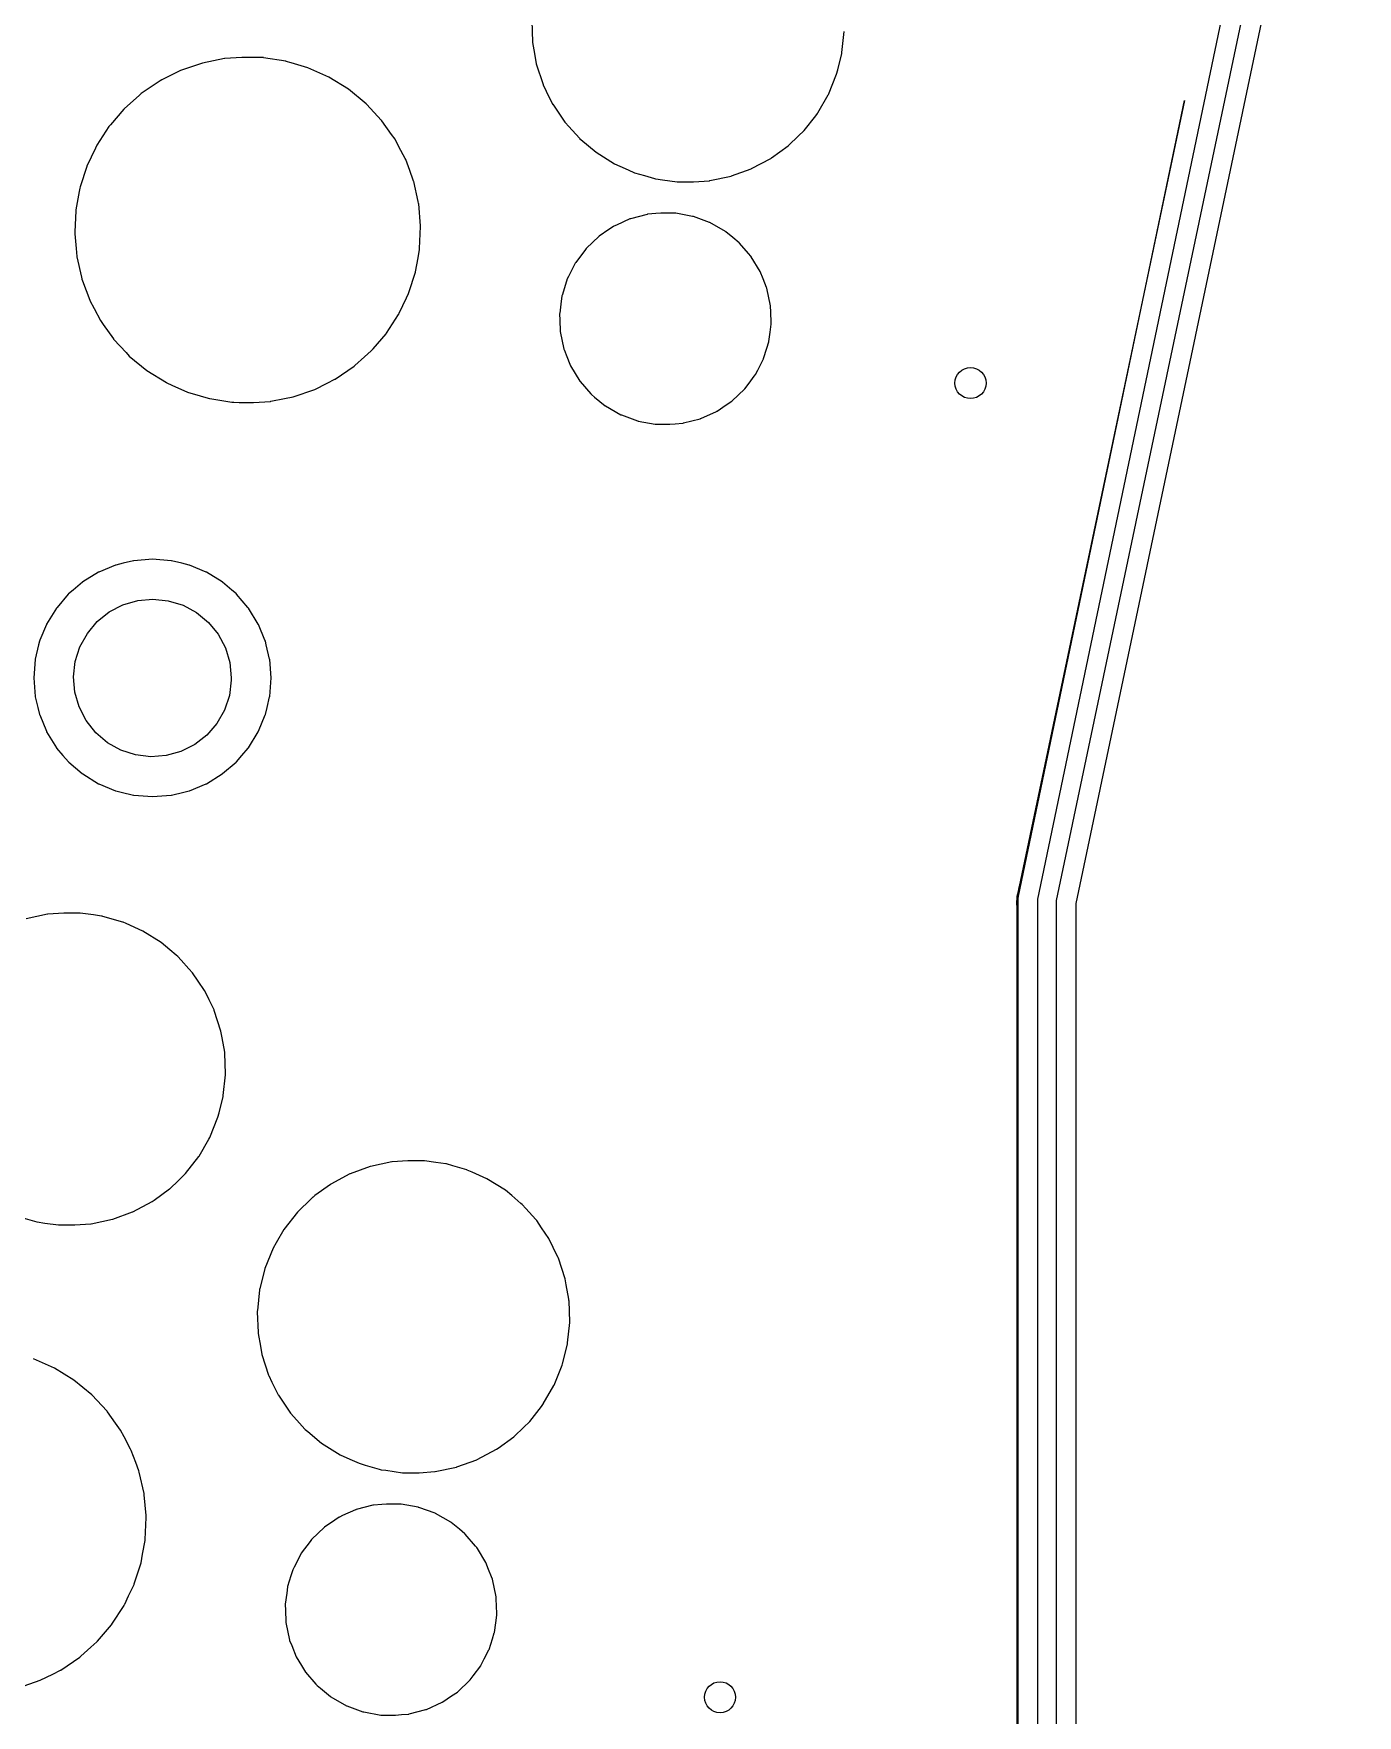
# Model space of a CAD drawing. Extents: x 1.4 to 9.87, y -6.25 to -1.8.
# Drawn here: x 4.84 to 5.511, y -3.944 to -3.091 of the extents above; entities that cross this region are included whole.
import ezdxf

# ---------------------------------------------------------------- set-up
doc = ezdxf.new("R2010")
doc.units = 0
doc.header["$MEASUREMENT"] = 0
doc.layers.add('BLACK', color=7, linetype='CONTINUOUS')

msp = doc.modelspace()

# ---------------------------------------------------------------- linework, layer by layer
at = {"layer": 'BLACK', "linetype": 'CONTINUOUS'}
for p, q in [((5.48917, -2.85689), (5.34868, -3.52974)), ((5.35832, -3.53039), (5.50064, -2.85378)), ((5.51082, -2.8532), (5.36805, -3.53196)), ((5.09218, -3.08425), (5.09255, -3.09495)), ((5.09255, -3.09495), (5.09256, -3.09513)), ((5.09256, -3.09513), (5.09259, -3.0953)), ((5.09259, -3.0953), (5.09259, -3.0953)), ((5.09259, -3.0953), (5.09358, -3.10094)), ((5.24949, -3.10027), (5.2506, -3.08978)), ((4.93639, -3.10342), (4.93077, -3.10455)), ((4.93655, -3.10338), (4.93639, -3.10342)), ((4.93639, -3.10342), (4.93639, -3.10342)), ((4.9452, -3.10281), (4.93655, -3.10338)), ((4.95246, -3.10281), (4.9452, -3.10281)), ((4.95252, -3.10281), (4.95246, -3.10281)), ((4.95513, -3.10293), (4.95252, -3.10281)), ((4.95252, -3.10281), (4.95252, -3.10281)), ((4.9561, -3.10297), (4.95513, -3.10293)), ((4.95624, -3.103), (4.9561, -3.10297)), ((4.96742, -3.10477), (4.95624, -3.103)), ((4.95624, -3.103), (4.95624, -3.103)), ((5.09358, -3.10094), (5.09448, -3.10602)), ((5.24734, -3.10909), (5.24942, -3.10078)), ((5.24942, -3.10078), (5.24946, -3.10061)), ((5.24942, -3.10078), (5.24942, -3.10078)), ((5.24946, -3.10061), (5.24949, -3.10027)), ((4.91042, -3.11134), (4.90455, -3.11428)), ((4.91416, -3.10947), (4.91042, -3.11134)), ((4.92515, -3.10568), (4.91416, -3.10947)), ((4.93077, -3.10455), (4.92515, -3.10568)), ((4.96758, -3.10479), (4.96742, -3.10477)), ((4.96742, -3.10477), (4.96742, -3.10477)), ((4.96774, -3.10484), (4.96758, -3.10479)), ((4.97021, -3.10558), (4.96774, -3.10484)), ((4.96774, -3.10484), (4.96774, -3.10484)), ((4.97872, -3.10811), (4.97021, -3.10558)), ((4.98933, -3.11288), (4.97872, -3.10811)), ((4.99921, -3.11901), (4.98933, -3.11288)), ((5.09448, -3.10602), (5.0979, -3.11654)), ((5.24264, -3.12159), (5.24678, -3.11134)), ((5.24678, -3.11134), (5.24734, -3.10909)), ((4.89402, -3.12132), (4.89326, -3.122)), ((4.89415, -3.12121), (4.89402, -3.12132)), ((4.89402, -3.12132), (4.89402, -3.12132)), ((4.90376, -3.11467), (4.89415, -3.12121)), ((4.90455, -3.11428), (4.90376, -3.11467)), ((5.00819, -3.12639), (4.99921, -3.11901)), ((5.0979, -3.11654), (5.09797, -3.11669)), ((5.09797, -3.11669), (5.09797, -3.11669)), ((5.09797, -3.11669), (5.09956, -3.11996)), ((5.09956, -3.11996), (5.10275, -3.12648)), ((4.88537, -3.12908), (4.8786, -3.13698)), ((4.88548, -3.12896), (4.88537, -3.12908)), ((4.88537, -3.12908), (4.88537, -3.12908)), ((4.89326, -3.122), (4.88548, -3.12896)), ((5.00831, -3.12651), (5.00819, -3.12639)), ((5.01601, -3.13477), (5.00831, -3.12651)), ((5.10275, -3.12648), (5.10284, -3.12662)), ((5.10284, -3.12662), (5.10284, -3.12662)), ((5.10284, -3.12662), (5.10559, -3.13069)), ((5.2372, -3.13102), (5.2425, -3.12183)), ((5.2425, -3.12183), (5.24264, -3.12159)), ((5.33894, -3.52823), (5.42319, -3.12476)), ((5.42319, -3.12476), (5.33935, -3.52335)), ((4.87782, -3.13792), (4.87167, -3.1474)), ((4.87791, -3.13778), (4.87782, -3.13792)), ((4.87782, -3.13792), (4.87782, -3.13792)), ((4.8786, -3.13698), (4.87791, -3.13778)), ((5.01612, -3.13489), (5.01601, -3.13477)), ((5.01601, -3.13477), (5.01601, -3.13477)), ((5.01622, -3.13502), (5.01612, -3.13489)), ((5.02112, -3.14191), (5.01622, -3.13502)), ((5.01622, -3.13502), (5.01622, -3.13502)), ((5.10559, -3.13069), (5.10893, -3.13565)), ((5.10893, -3.13565), (5.10905, -3.13578)), ((5.10905, -3.13578), (5.10905, -3.13578)), ((5.10905, -3.13578), (5.11098, -3.13792)), ((5.11098, -3.13792), (5.11633, -3.14386)), ((5.2303, -3.13988), (5.23616, -3.13239)), ((5.23616, -3.13239), (5.237, -3.13131)), ((5.237, -3.13131), (5.23711, -3.13117)), ((5.237, -3.13131), (5.237, -3.13131)), ((5.23711, -3.13117), (5.2372, -3.13102)), ((5.2372, -3.13102), (5.2372, -3.13102)), ((5.02286, -3.14437), (5.02112, -3.14191)), ((5.02486, -3.14815), (5.02286, -3.14437)), ((5.11633, -3.14386), (5.11646, -3.14398)), ((5.11646, -3.14398), (5.11646, -3.14398)), ((5.11646, -3.14398), (5.1171, -3.14451)), ((5.1171, -3.14451), (5.1248, -3.15097)), ((5.22252, -3.1474), (5.22731, -3.14278)), ((5.22731, -3.14278), (5.2303, -3.13988)), ((4.87095, -3.14887), (4.86659, -3.15804)), ((4.87151, -3.14768), (4.87095, -3.14887)), ((4.87158, -3.14754), (4.87151, -3.14768)), ((4.87151, -3.14768), (4.87151, -3.14768)), ((4.87167, -3.1474), (4.87158, -3.14754)), ((5.02796, -3.15403), (5.02486, -3.14815)), ((5.02828, -3.15465), (5.02796, -3.15403)), ((5.03035, -3.16027), (5.02828, -3.15465)), ((5.1248, -3.15097), (5.13418, -3.15683)), ((5.20363, -3.15926), (5.2134, -3.15407)), ((5.2134, -3.15407), (5.21372, -3.15383)), ((5.21372, -3.15383), (5.22221, -3.14767)), ((5.22221, -3.14767), (5.22235, -3.14757)), ((5.22221, -3.14767), (5.22221, -3.14767)), ((5.22235, -3.14757), (5.22252, -3.1474)), ((4.86654, -3.15819), (4.86324, -3.1685)), ((4.86659, -3.15804), (4.86654, -3.15819)), ((4.86654, -3.15819), (4.86654, -3.15819)), ((5.0321, -3.16503), (5.03035, -3.16027)), ((5.13418, -3.15683), (5.13963, -3.15926)), ((5.13963, -3.15926), (5.14361, -3.16103)), ((5.14361, -3.16103), (5.14428, -3.16133)), ((5.14428, -3.16133), (5.14942, -3.16281)), ((5.14942, -3.16281), (5.15443, -3.16424)), ((5.18243, -3.16534), (5.19324, -3.16304)), ((5.19324, -3.16304), (5.19341, -3.16298)), ((5.19341, -3.16298), (5.20347, -3.15932)), ((5.19341, -3.16298), (5.19341, -3.16298)), ((5.20347, -3.15932), (5.20363, -3.15926)), ((5.20347, -3.15932), (5.20347, -3.15932)), ((4.86272, -3.17087), (4.86104, -3.18021)), ((4.86304, -3.16911), (4.86272, -3.17087)), ((4.86324, -3.1685), (4.86304, -3.16911)), ((5.0323, -3.16556), (5.0321, -3.16503)), ((5.03233, -3.16572), (5.0323, -3.16556)), ((5.03461, -3.17591), (5.03233, -3.16572)), ((5.03233, -3.16572), (5.03233, -3.16572)), ((5.15443, -3.16424), (5.15491, -3.16438)), ((5.15491, -3.16438), (5.15508, -3.1644)), ((5.15508, -3.1644), (5.15508, -3.1644)), ((5.15508, -3.1644), (5.15855, -3.16489)), ((5.15855, -3.16489), (5.16586, -3.16592)), ((5.16586, -3.16592), (5.17416, -3.16592)), ((5.17416, -3.16592), (5.17424, -3.16591)), ((5.17424, -3.16591), (5.18225, -3.16535)), ((5.17424, -3.16591), (5.17424, -3.16591)), ((5.18225, -3.16535), (5.18243, -3.16534)), ((5.18225, -3.16535), (5.18225, -3.16535)), ((4.86097, -3.18072), (4.86049, -3.19127)), ((4.86098, -3.18055), (4.86097, -3.18071)), ((4.86097, -3.18071), (4.86097, -3.18072)), ((4.86104, -3.18021), (4.86098, -3.18055)), ((5.03483, -3.17691), (5.03461, -3.17591)), ((5.03485, -3.17707), (5.03483, -3.17691)), ((5.03582, -3.1882), (5.03485, -3.17707)), ((5.03533, -3.19976), (5.03584, -3.18866)), ((5.03585, -3.18849), (5.03582, -3.1882)), ((5.03584, -3.18866), (5.03585, -3.18849)), ((5.03584, -3.18866), (5.03584, -3.18866)), ((5.13366, -3.18853), (5.13126, -3.19015)), ((5.13383, -3.18842), (5.13366, -3.18853)), ((5.13366, -3.18853), (5.13366, -3.18853)), ((5.13508, -3.18785), (5.13383, -3.18842)), ((5.14192, -3.18477), (5.13508, -3.18785)), ((5.14211, -3.18468), (5.14192, -3.18477)), ((5.14192, -3.18477), (5.14192, -3.18477)), ((5.14231, -3.18463), (5.14211, -3.18468)), ((5.1507, -3.18246), (5.14231, -3.18463)), ((5.14231, -3.18463), (5.14231, -3.18463)), ((5.1509, -3.1824), (5.1507, -3.18246)), ((5.1507, -3.18246), (5.1507, -3.18246)), ((5.15111, -3.18239), (5.1509, -3.1824)), ((5.15504, -3.18205), (5.15111, -3.18239)), ((5.15111, -3.18239), (5.15111, -3.18239)), ((5.15767, -3.18183), (5.15504, -3.18205)), ((5.16406, -3.18183), (5.15767, -3.18183)), ((5.16411, -3.18183), (5.16406, -3.18183)), ((5.16431, -3.18184), (5.16411, -3.18183)), ((5.16411, -3.18183), (5.16411, -3.18183)), ((5.16501, -3.18187), (5.16431, -3.18184)), ((5.16517, -3.1819), (5.16501, -3.18187)), ((5.17374, -3.18345), (5.16517, -3.1819)), ((5.16517, -3.1819), (5.16517, -3.1819)), ((5.17395, -3.18349), (5.17374, -3.18345)), ((5.17374, -3.18345), (5.17374, -3.18345)), ((5.17414, -3.18356), (5.17395, -3.18349)), ((5.18229, -3.18652), (5.17414, -3.18356)), ((5.17414, -3.18356), (5.17414, -3.18356)), ((5.18248, -3.18659), (5.18229, -3.18652)), ((5.18229, -3.18652), (5.18229, -3.18652)), ((5.19038, -3.19108), (5.18248, -3.18659)), ((4.86049, -3.19127), (4.86045, -3.19217)), ((4.86045, -3.19217), (4.86047, -3.19233)), ((4.86047, -3.19233), (4.86047, -3.19233)), ((4.86047, -3.19233), (4.86112, -3.1998)), ((5.1263, -3.19349), (5.11972, -3.19976)), ((5.13126, -3.19015), (5.1263, -3.19349)), ((5.19054, -3.19122), (5.19038, -3.19108)), ((5.19412, -3.19416), (5.19054, -3.19122)), ((5.19054, -3.19122), (5.19054, -3.19122)), ((5.1974, -3.19684), (5.19412, -3.19416)), ((5.19754, -3.197), (5.1974, -3.19684)), ((5.20211, -3.20227), (5.19754, -3.197)), ((5.19754, -3.197), (5.19754, -3.197)), ((4.86112, -3.1998), (4.86147, -3.20375)), ((4.86147, -3.20375), (4.8615, -3.20391)), ((4.8615, -3.20391), (4.8615, -3.20391)), ((4.8615, -3.20391), (4.86384, -3.21435)), ((5.03326, -3.21155), (5.03454, -3.20444)), ((5.03454, -3.20444), (5.03529, -3.20027)), ((5.03529, -3.20027), (5.03532, -3.20011)), ((5.03529, -3.20027), (5.03529, -3.20027)), ((5.03532, -3.20011), (5.03533, -3.19976)), ((5.11938, -3.20022), (5.1145, -3.20678)), ((5.11972, -3.19976), (5.11938, -3.20022)), ((5.20335, -3.2037), (5.20211, -3.20227)), ((5.20346, -3.20388), (5.20335, -3.2037)), ((5.2035, -3.20394), (5.20346, -3.20388)), ((5.20346, -3.20388), (5.20346, -3.20388)), ((5.20806, -3.21147), (5.2035, -3.20394)), ((4.86384, -3.21435), (4.864, -3.21509)), ((4.864, -3.21509), (4.86406, -3.21525)), ((4.86406, -3.21525), (4.86406, -3.21525)), ((4.86406, -3.21525), (4.86438, -3.21613)), ((5.02991, -3.22198), (5.03321, -3.21171)), ((5.03321, -3.21171), (5.03326, -3.21155)), ((5.03321, -3.21171), (5.03321, -3.21171)), ((5.11019, -3.21514), (5.10984, -3.21625)), ((5.11083, -3.21387), (5.11019, -3.21514)), ((5.11421, -3.20723), (5.11083, -3.21387)), ((5.1143, -3.20704), (5.11421, -3.20723)), ((5.1145, -3.20678), (5.1143, -3.20704)), ((5.2095, -3.21509), (5.20806, -3.21147)), ((5.21125, -3.21954), (5.2095, -3.21509)), ((4.86438, -3.21613), (4.86802, -3.22601)), ((5.02872, -3.22469), (5.02971, -3.22262)), ((5.02971, -3.22262), (5.02991, -3.22198)), ((5.10749, -3.22381), (5.10694, -3.22795)), ((5.10755, -3.22361), (5.10749, -3.22381)), ((5.10984, -3.21625), (5.10755, -3.22361)), ((5.10755, -3.22361), (5.10755, -3.22361)), ((5.2114, -3.21991), (5.21125, -3.21954)), ((5.21327, -3.2288), (5.2114, -3.21991)), ((4.86802, -3.22601), (4.86809, -3.22615)), ((4.86809, -3.22615), (4.86809, -3.22615)), ((4.86809, -3.22615), (4.87024, -3.23022)), ((4.87024, -3.23022), (4.87344, -3.23629)), ((5.02496, -3.23261), (5.02872, -3.22469)), ((5.10694, -3.22795), (5.10634, -3.23251)), ((5.21339, -3.232), (5.21327, -3.2288)), ((5.21358, -3.23723), (5.21339, -3.232)), ((4.87344, -3.23629), (4.87489, -3.23832)), ((4.87489, -3.23832), (4.88008, -3.24563)), ((5.01848, -3.24273), (5.02463, -3.23326)), ((5.02463, -3.23326), (5.02472, -3.23312)), ((5.02463, -3.23326), (5.02463, -3.23326)), ((5.02472, -3.23312), (5.02486, -3.23282)), ((5.02486, -3.23282), (5.02496, -3.23261)), ((5.10634, -3.23251), (5.1063, -3.23282)), ((5.1063, -3.23282), (5.10631, -3.23303)), ((5.10631, -3.23303), (5.10642, -3.23596)), ((5.10631, -3.23303), (5.10631, -3.23303)), ((5.10642, -3.23596), (5.10664, -3.24189)), ((5.21303, -3.24226), (5.21358, -3.23809)), ((5.21361, -3.23788), (5.21358, -3.23723)), ((5.21358, -3.23809), (5.21361, -3.23788)), ((5.21358, -3.23809), (5.21358, -3.23809)), ((4.88008, -3.24563), (4.88008, -3.24563)), ((4.88008, -3.24563), (4.88017, -3.24577)), ((4.88017, -3.24577), (4.88029, -3.24589)), ((4.88029, -3.24589), (4.88029, -3.24589)), ((4.88029, -3.24589), (4.88648, -3.25253)), ((5.01171, -3.25066), (5.01828, -3.243)), ((5.01828, -3.243), (5.01839, -3.24287)), ((5.01828, -3.243), (5.01828, -3.243)), ((5.01839, -3.24287), (5.01848, -3.24273)), ((5.01848, -3.24273), (5.01848, -3.24273)), ((5.10664, -3.24189), (5.10851, -3.25078)), ((5.21138, -3.25022), (5.21235, -3.24708)), ((5.21235, -3.24708), (5.21241, -3.24688)), ((5.21235, -3.24708), (5.21235, -3.24708)), ((5.21241, -3.24688), (5.21303, -3.24226)), ((4.88648, -3.25253), (4.8881, -3.25427)), ((4.8881, -3.25427), (4.89709, -3.26165)), ((5.00252, -3.25912), (5.00742, -3.25474)), ((5.00742, -3.25474), (5.01082, -3.2517)), ((5.01082, -3.2517), (5.01171, -3.25066)), ((5.10851, -3.25078), (5.10858, -3.25098)), ((5.10858, -3.25098), (5.10858, -3.25098)), ((5.10858, -3.25098), (5.10963, -3.25364)), ((5.10963, -3.25364), (5.11184, -3.25923)), ((5.20675, -3.26139), (5.20962, -3.25574)), ((5.20962, -3.25574), (5.20972, -3.25556)), ((5.20962, -3.25574), (5.20962, -3.25574)), ((5.20972, -3.25556), (5.21138, -3.25022)), ((4.89709, -3.26165), (4.90697, -3.26778)), ((4.98843, -3.26804), (4.99239, -3.26606)), ((4.99239, -3.26606), (4.99254, -3.26598)), ((4.99239, -3.26606), (4.99239, -3.26606)), ((4.99254, -3.26598), (5.00215, -3.25945)), ((5.00215, -3.25945), (5.00252, -3.25912)), ((5.11184, -3.25923), (5.11655, -3.267)), ((5.20184, -3.26871), (5.20548, -3.26382)), ((5.20548, -3.26382), (5.2056, -3.26365)), ((5.20548, -3.26382), (5.20548, -3.26382)), ((5.2056, -3.26365), (5.20675, -3.26139)), ((4.90697, -3.26778), (4.90712, -3.26784)), ((4.90712, -3.26784), (4.90712, -3.26784)), ((4.90712, -3.26784), (4.90969, -3.269)), ((4.90969, -3.269), (4.91757, -3.27254)), ((4.91757, -3.27254), (4.92402, -3.27446)), ((4.92402, -3.27446), (4.92812, -3.27569)), ((4.96674, -3.27586), (4.97115, -3.27498)), ((4.97115, -3.27498), (4.98214, -3.27119)), ((4.98214, -3.27119), (4.98843, -3.26804)), ((5.11655, -3.267), (5.11669, -3.26715)), ((5.11669, -3.26715), (5.12214, -3.27344)), ((5.12214, -3.27344), (5.12251, -3.27386)), ((5.12251, -3.27386), (5.124, -3.27508)), ((5.19361, -3.27721), (5.20018, -3.27094)), ((5.20018, -3.27094), (5.20184, -3.26871)), ((4.92812, -3.27569), (4.92872, -3.27586)), ((4.92872, -3.27586), (4.92888, -3.27589)), ((4.92888, -3.27589), (4.92888, -3.27589)), ((4.92888, -3.27589), (4.94006, -3.27766)), ((4.94006, -3.27766), (4.94006, -3.27766)), ((4.94006, -3.27766), (4.9402, -3.27768)), ((4.9402, -3.27768), (4.94117, -3.27773)), ((4.94117, -3.27773), (4.94378, -3.27785)), ((4.94378, -3.27785), (4.94378, -3.27785)), ((4.94378, -3.27785), (4.94384, -3.27785)), ((4.94384, -3.27785), (4.9511, -3.27785)), ((4.9511, -3.27785), (4.95975, -3.27727)), ((4.95975, -3.27727), (4.95991, -3.27724)), ((4.95991, -3.27724), (4.96674, -3.27586)), ((4.95991, -3.27724), (4.95991, -3.27724)), ((5.124, -3.27508), (5.12937, -3.27948)), ((5.12937, -3.27948), (5.12937, -3.27948)), ((5.12937, -3.27948), (5.12953, -3.27961)), ((5.12953, -3.27961), (5.13742, -3.28411)), ((5.17799, -3.28593), (5.18588, -3.28237)), ((5.18588, -3.28237), (5.18608, -3.28228)), ((5.18608, -3.28228), (5.18625, -3.28216)), ((5.18625, -3.28216), (5.19078, -3.27911)), ((5.18625, -3.28216), (5.18625, -3.28216)), ((5.19078, -3.27911), (5.19361, -3.27721)), ((5.13742, -3.28411), (5.13762, -3.28418)), ((5.13762, -3.28418), (5.13762, -3.28418)), ((5.13762, -3.28418), (5.14576, -3.28714)), ((5.14576, -3.28714), (5.14576, -3.28714)), ((5.14576, -3.28714), (5.14596, -3.28721)), ((5.14596, -3.28721), (5.14617, -3.28724)), ((5.14617, -3.28724), (5.14617, -3.28724)), ((5.14617, -3.28724), (5.15474, -3.28879)), ((5.15474, -3.28879), (5.15474, -3.28879)), ((5.15474, -3.28879), (5.1549, -3.28882)), ((5.1549, -3.28882), (5.1556, -3.28886)), ((5.1556, -3.28886), (5.15579, -3.28887)), ((5.15579, -3.28887), (5.15579, -3.28887)), ((5.15579, -3.28887), (5.15585, -3.28887)), ((5.15585, -3.28887), (5.16223, -3.28887)), ((5.16223, -3.28887), (5.16487, -3.28864)), ((5.16487, -3.28864), (5.16879, -3.28831)), ((5.16879, -3.28831), (5.169, -3.28829)), ((5.16879, -3.28831), (5.16879, -3.28831)), ((5.169, -3.28829), (5.16921, -3.28824)), ((5.16921, -3.28824), (5.17759, -3.28606)), ((5.16921, -3.28824), (5.16921, -3.28824)), ((5.17759, -3.28606), (5.17779, -3.28601)), ((5.17759, -3.28606), (5.17759, -3.28606)), ((5.17779, -3.28601), (5.17799, -3.28593)), ((5.17799, -3.28593), (5.17799, -3.28593)), ((4.88503, -3.35937), (4.88125, -3.36028)), ((4.89025, -3.35812), (4.88503, -3.35937)), ((4.89044, -3.35807), (4.89025, -3.35812)), ((4.89025, -3.35812), (4.89025, -3.35812)), ((4.89985, -3.35733), (4.89044, -3.35807)), ((4.90927, -3.35807), (4.89985, -3.35733)), ((4.90946, -3.35812), (4.90927, -3.35807)), ((4.91468, -3.35937), (4.90946, -3.35812)), ((4.90946, -3.35812), (4.90946, -3.35812)), ((4.91846, -3.36028), (4.91468, -3.35937)), ((4.87252, -3.36389), (4.86447, -3.36883)), ((4.8727, -3.36382), (4.87252, -3.36389)), ((4.88107, -3.36035), (4.8727, -3.36382)), ((4.8727, -3.36382), (4.8727, -3.36382)), ((4.88125, -3.36028), (4.88107, -3.36035)), ((4.88107, -3.36035), (4.88107, -3.36035)), ((4.91864, -3.36035), (4.91846, -3.36028)), ((4.92701, -3.36382), (4.91864, -3.36035)), ((4.91864, -3.36035), (4.91864, -3.36035)), ((4.92719, -3.36389), (4.92701, -3.36382)), ((4.92701, -3.36382), (4.92701, -3.36382)), ((4.93524, -3.36883), (4.92719, -3.36389)), ((4.85716, -3.37511), (4.85146, -3.38178)), ((4.85728, -3.37496), (4.85716, -3.37511)), ((4.8596, -3.37299), (4.85728, -3.37496)), ((4.86432, -3.36896), (4.8596, -3.37299)), ((4.86447, -3.36883), (4.86432, -3.36896)), ((4.86432, -3.36896), (4.86432, -3.36896)), ((4.93539, -3.36896), (4.93524, -3.36883)), ((4.94011, -3.37299), (4.93539, -3.36896)), ((4.93539, -3.36896), (4.93539, -3.36896)), ((4.94243, -3.37496), (4.94011, -3.37299)), ((4.94255, -3.37511), (4.94243, -3.37496)), ((4.94825, -3.38178), (4.94255, -3.37511)), ((4.85115, -3.38215), (4.84621, -3.3902)), ((4.85146, -3.38178), (4.85115, -3.38215)), ((4.87187, -3.38896), (4.87795, -3.38407)), ((4.87795, -3.38407), (4.88487, -3.38045)), ((4.88487, -3.38045), (4.89236, -3.37824)), ((4.89236, -3.37824), (4.90013, -3.37754)), ((4.90013, -3.37754), (4.9079, -3.37835)), ((4.9079, -3.37835), (4.91536, -3.38066)), ((4.91536, -3.38066), (4.92222, -3.38437)), ((4.92222, -3.38437), (4.92824, -3.38935)), ((4.94856, -3.38215), (4.94825, -3.38178)), ((4.9535, -3.3902), (4.94856, -3.38215)), ((4.84614, -3.39038), (4.8428, -3.39843)), ((4.84621, -3.3902), (4.84614, -3.39038)), ((4.84614, -3.39038), (4.84614, -3.39038)), ((4.86685, -3.39494), (4.87187, -3.38896)), ((4.92824, -3.38935), (4.93317, -3.3954)), ((4.95357, -3.39038), (4.9535, -3.3902)), ((4.95691, -3.39843), (4.95357, -3.39038)), ((4.95357, -3.39038), (4.95357, -3.39038)), ((4.84214, -3.40082), (4.84044, -3.40793)), ((4.8426, -3.39893), (4.84214, -3.40082)), ((4.8428, -3.39843), (4.8426, -3.39893)), ((4.86073, -3.40922), (4.86309, -3.40178)), ((4.86309, -3.40178), (4.86685, -3.39494)), ((4.93317, -3.3954), (4.93684, -3.40229)), ((4.93684, -3.40229), (4.93909, -3.40977)), ((4.95711, -3.39893), (4.95691, -3.39843)), ((4.95757, -3.40082), (4.95711, -3.39893)), ((4.95927, -3.40793), (4.95757, -3.40082)), ((4.84039, -3.40812), (4.83965, -3.41754)), ((4.84044, -3.40793), (4.84039, -3.40812)), ((4.84044, -3.40793), (4.84044, -3.40793)), ((4.85986, -3.41698), (4.86073, -3.40922)), ((4.93909, -3.40977), (4.93985, -3.41754)), ((4.95932, -3.40812), (4.95927, -3.40793)), ((4.95927, -3.40793), (4.95927, -3.40793)), ((4.96006, -3.41754), (4.95932, -3.40812)), ((4.83965, -3.41754), (4.84039, -3.42695)), ((4.86051, -3.42476), (4.85986, -3.41698)), ((4.93984, -3.41865), (4.93886, -3.4264)), ((4.93985, -3.41754), (4.93984, -3.41865)), ((4.95932, -3.42695), (4.96006, -3.41754)), ((4.84039, -3.42695), (4.84044, -3.42714)), ((4.84044, -3.42714), (4.84044, -3.42714)), ((4.84044, -3.42714), (4.84174, -3.43258)), ((4.86266, -3.43226), (4.86051, -3.42476)), ((4.93886, -3.4264), (4.9364, -3.43381)), ((4.95797, -3.43258), (4.95927, -3.42714)), ((4.95927, -3.42714), (4.95932, -3.42695)), ((4.95927, -3.42714), (4.95927, -3.42714)), ((4.84174, -3.43258), (4.8426, -3.43614)), ((4.8426, -3.43614), (4.84267, -3.43632)), ((4.84267, -3.43632), (4.84267, -3.43632)), ((4.84267, -3.43632), (4.8461, -3.44461)), ((4.86623, -3.4392), (4.86266, -3.43226)), ((4.9364, -3.43381), (4.93254, -3.44059)), ((4.95361, -3.44461), (4.95704, -3.43632)), ((4.95704, -3.43632), (4.95711, -3.43614)), ((4.95704, -3.43632), (4.95704, -3.43632)), ((4.95711, -3.43614), (4.95797, -3.43258)), ((4.8461, -3.44461), (4.84621, -3.44487)), ((4.84621, -3.44487), (4.85115, -3.45292)), ((4.87108, -3.44532), (4.86623, -3.4392)), ((4.87703, -3.45038), (4.87108, -3.44532)), ((4.93254, -3.44059), (4.92744, -3.4465)), ((4.94856, -3.45292), (4.9535, -3.44487)), ((4.9535, -3.44487), (4.95361, -3.44461)), ((4.85115, -3.45292), (4.85127, -3.45307)), ((4.85127, -3.45307), (4.85127, -3.45307)), ((4.85127, -3.45307), (4.85449, -3.45683)), ((4.88384, -3.45419), (4.87703, -3.45038)), ((4.92129, -3.45131), (4.91432, -3.45483)), ((4.92744, -3.4465), (4.92129, -3.45131)), ((4.94522, -3.45683), (4.94844, -3.45307)), ((4.94844, -3.45307), (4.94856, -3.45292)), ((4.94844, -3.45307), (4.94844, -3.45307)), ((4.85449, -3.45683), (4.85728, -3.46011)), ((4.85728, -3.46011), (4.85743, -3.46023)), ((4.85743, -3.46023), (4.86426, -3.46607)), ((4.89127, -3.4566), (4.88384, -3.45419)), ((4.89902, -3.45753), (4.89127, -3.4566)), ((4.9068, -3.45693), (4.89902, -3.45753)), ((4.91432, -3.45483), (4.9068, -3.45693)), ((4.93544, -3.46607), (4.94228, -3.46023)), ((4.94228, -3.46023), (4.94243, -3.46011)), ((4.94243, -3.46011), (4.94522, -3.45683)), ((4.86426, -3.46607), (4.86447, -3.46624)), ((4.86447, -3.46624), (4.87252, -3.47118)), ((4.92719, -3.47118), (4.93524, -3.46624)), ((4.93524, -3.46624), (4.93544, -3.46607)), ((4.87252, -3.47118), (4.8727, -3.47125)), ((4.8727, -3.47125), (4.8727, -3.47125)), ((4.8727, -3.47125), (4.88107, -3.47472)), ((4.88107, -3.47472), (4.88125, -3.47479)), ((4.88125, -3.47479), (4.88398, -3.47545)), ((4.88398, -3.47545), (4.89025, -3.47695)), ((4.89025, -3.47695), (4.89025, -3.47695)), ((4.89025, -3.47695), (4.89044, -3.477)), ((4.89044, -3.477), (4.89985, -3.47774)), ((4.89985, -3.47774), (4.90927, -3.477)), ((4.90927, -3.477), (4.90946, -3.47695)), ((4.90946, -3.47695), (4.91573, -3.47545)), ((4.90946, -3.47695), (4.90946, -3.47695)), ((4.91573, -3.47545), (4.91846, -3.47479)), ((4.91846, -3.47479), (4.91864, -3.47472)), ((4.91864, -3.47472), (4.92701, -3.47125)), ((4.92701, -3.47125), (4.92719, -3.47118)), ((4.92701, -3.47125), (4.92701, -3.47125)), ((5.33813, -3.52986), (5.338, -3.53065)), ((5.338, -3.53065), (5.33805, -3.53112)), ((5.33819, -3.52909), (5.33813, -3.52986)), ((5.33848, -3.52718), (5.33819, -3.52829)), ((5.33819, -3.52829), (5.33819, -3.52909)), ((5.33862, -3.5266), (5.33848, -3.52718)), ((5.33872, -3.52615), (5.33862, -3.5266)), ((5.33894, -3.52474), (5.33872, -3.52615)), ((5.33884, -3.52924), (5.33896, -3.52842)), ((5.33884, -4.46977), (5.33884, -3.52924)), ((5.33899, -3.52443), (5.33894, -3.52474)), ((5.33894, -3.52474), (5.33894, -3.52474)), ((5.33896, -3.52842), (5.33894, -3.52823)), ((5.33911, -3.52414), (5.33899, -3.52443)), ((5.3392, -3.52384), (5.33911, -3.52414)), ((5.33935, -3.52335), (5.33919, -3.52384)), ((5.33919, -3.52384), (5.3392, -3.52384)), ((5.34868, -3.52974), (5.34868, -4.47469)), ((5.35821, -3.53144), (5.35833, -3.53061)), ((5.35832, -3.5304), (5.35832, -3.53039)), ((5.35832, -3.53039), (5.35832, -3.53039)), ((5.35832, -3.53043), (5.35832, -3.5304)), ((5.35833, -3.53061), (5.35832, -3.53043)), ((4.84667, -3.53736), (4.83585, -3.53966)), ((4.84684, -3.53735), (4.84667, -3.53736)), ((4.85485, -3.53679), (4.84684, -3.53735)), ((4.84684, -3.53735), (4.84684, -3.53735)), ((4.85494, -3.53679), (4.85485, -3.53679)), ((4.85485, -3.53679), (4.85485, -3.53679)), ((4.86323, -3.53679), (4.85494, -3.53679)), ((4.86996, -3.53773), (4.86323, -3.53679)), ((4.87401, -3.5383), (4.86996, -3.53773)), ((4.87418, -3.53833), (4.87401, -3.5383)), ((4.87401, -3.5383), (4.87401, -3.5383)), ((4.87435, -3.53837), (4.87418, -3.53833)), ((4.87465, -3.53846), (4.87435, -3.53837)), ((4.87435, -3.53837), (4.87435, -3.53837)), ((4.88481, -3.54137), (4.87465, -3.53846)), ((5.33806, -3.53204), (5.33802, -3.53255)), ((5.33802, -3.53255), (5.33807, -3.53285)), ((5.33805, -3.53112), (5.33805, -3.53117)), ((5.33805, -3.53117), (5.33806, -3.53204)), ((5.33807, -3.53285), (5.33807, -3.53285)), ((5.33807, -3.53285), (5.33812, -3.53314)), ((5.33812, -3.53314), (5.33819, -3.53398)), ((5.33819, -3.53398), (5.33819, -4.46977)), ((5.35821, -4.47627), (5.35821, -3.53144)), ((5.36805, -3.53196), (5.36805, -4.47636)), ((4.88497, -3.54144), (4.88481, -3.54137)), ((4.88652, -3.54213), (4.88497, -3.54144)), ((4.88497, -3.54144), (4.88497, -3.54144)), ((4.89491, -3.54587), (4.88652, -3.54213)), ((4.90429, -3.55173), (4.89491, -3.54587)), ((4.90872, -3.55545), (4.90429, -3.55173)), ((4.91186, -3.55808), (4.90872, -3.55545)), ((4.91276, -3.55884), (4.91186, -3.55808)), ((4.91447, -3.56073), (4.91276, -3.55884)), ((4.91837, -3.56507), (4.91447, -3.56073)), ((4.92016, -3.56706), (4.91837, -3.56507)), ((4.92298, -3.57124), (4.92016, -3.56706)), ((4.92625, -3.57608), (4.92298, -3.57124)), ((4.92635, -3.57623), (4.92625, -3.57608)), ((4.92625, -3.57608), (4.92625, -3.57608)), ((4.92857, -3.58078), (4.92635, -3.57623)), ((4.93107, -3.58592), (4.92857, -3.58078)), ((4.9312, -3.58617), (4.93107, -3.58592)), ((4.93461, -3.59668), (4.9312, -3.58617)), ((4.93519, -3.59997), (4.93461, -3.59668)), ((4.93648, -3.6073), (4.93519, -3.59997)), ((4.93653, -3.60758), (4.93648, -3.6073)), ((4.93654, -3.60775), (4.93653, -3.60758)), ((4.93691, -3.61836), (4.93654, -3.60775)), ((4.93654, -3.60775), (4.93654, -3.60775)), ((4.93579, -3.62935), (4.9369, -3.6188)), ((4.9369, -3.6188), (4.93692, -3.61863)), ((4.9369, -3.6188), (4.9369, -3.6188)), ((4.93692, -3.61863), (4.93691, -3.61836)), ((4.93365, -3.63809), (4.93572, -3.62979)), ((4.93572, -3.62979), (4.93576, -3.62963)), ((4.93572, -3.62979), (4.93572, -3.62979)), ((4.93576, -3.62963), (4.93579, -3.62935)), ((4.92894, -3.65061), (4.93309, -3.64036)), ((4.93309, -3.64036), (4.93365, -3.63809)), ((4.9235, -3.66004), (4.92845, -3.65147)), ((4.92845, -3.65147), (4.92894, -3.65061)), ((4.91661, -3.6689), (4.92342, -3.66019)), ((4.92342, -3.66019), (4.9235, -3.66004)), ((4.9235, -3.66004), (4.9235, -3.66004)), ((5.01023, -3.66537), (5.00016, -3.66904)), ((5.01039, -3.66531), (5.01023, -3.66537)), ((5.01023, -3.66537), (5.01023, -3.66537)), ((5.02121, -3.66301), (5.01039, -3.66531)), ((5.02138, -3.663), (5.02121, -3.66301)), ((5.02939, -3.66244), (5.02138, -3.663)), ((5.02138, -3.663), (5.02138, -3.663)), ((5.02948, -3.66243), (5.02939, -3.66244)), ((5.02939, -3.66244), (5.02939, -3.66244)), ((5.03777, -3.66243), (5.02948, -3.66243)), ((5.04352, -3.66324), (5.03777, -3.66243)), ((5.04855, -3.66395), (5.04352, -3.66324)), ((5.04872, -3.66397), (5.04855, -3.66395)), ((5.04855, -3.66395), (5.04855, -3.66395)), ((5.04889, -3.66402), (5.04872, -3.66397)), ((5.05224, -3.66498), (5.04889, -3.66402)), ((5.04889, -3.66402), (5.04889, -3.66402)), ((5.05935, -3.66702), (5.05224, -3.66498)), ((5.05951, -3.66709), (5.05935, -3.66702)), ((5.06199, -3.6682), (5.05951, -3.66709)), ((5.05951, -3.66709), (5.05951, -3.66709)), ((4.90881, -3.67643), (4.91282, -3.67256)), ((4.91282, -3.67256), (4.91661, -3.6689)), ((4.99009, -3.67439), (4.98226, -3.68008)), ((4.99023, -3.67429), (4.99009, -3.67439)), ((4.99009, -3.67439), (4.99009, -3.67439)), ((5, -3.66909), (4.99023, -3.67429)), ((5.00016, -3.66904), (5, -3.66909)), ((5.00016, -3.66904), (5.00016, -3.66904)), ((5.06945, -3.67152), (5.06199, -3.6682)), ((5.07883, -3.67738), (5.06945, -3.67152)), ((4.88994, -3.68828), (4.8997, -3.68308)), ((4.8997, -3.68308), (4.90067, -3.68238)), ((4.90067, -3.68238), (4.90851, -3.67669)), ((4.90851, -3.67669), (4.90865, -3.67658)), ((4.90851, -3.67669), (4.90851, -3.67669)), ((4.90865, -3.67658), (4.90881, -3.67643)), ((4.98044, -3.68161), (4.97333, -3.68847)), ((4.98116, -3.68091), (4.98044, -3.68161)), ((4.98129, -3.68079), (4.98116, -3.68091)), ((4.98116, -3.68091), (4.98116, -3.68091)), ((4.98226, -3.68008), (4.98129, -3.68079)), ((5.08205, -3.68008), (5.07883, -3.67738)), ((5.0867, -3.68399), (5.08205, -3.68008)), ((5.0873, -3.68449), (5.0867, -3.68399)), ((4.83059, -3.69035), (4.84122, -3.6934)), ((4.86873, -3.69436), (4.87955, -3.69206)), ((4.87955, -3.69206), (4.87971, -3.692)), ((4.87971, -3.692), (4.88978, -3.68834)), ((4.87971, -3.692), (4.87971, -3.692)), ((4.88978, -3.68834), (4.88994, -3.68828)), ((4.88978, -3.68834), (4.88978, -3.68834)), ((4.97333, -3.68847), (4.96652, -3.69718)), ((5.08924, -3.68664), (5.0873, -3.68449)), ((5.0943, -3.69226), (5.08924, -3.68664)), ((5.0947, -3.69271), (5.0943, -3.69226)), ((5.09721, -3.69642), (5.0947, -3.69271)), ((4.84122, -3.6934), (4.84139, -3.69342)), ((4.84139, -3.69342), (4.84139, -3.69342)), ((4.84139, -3.69342), (4.84529, -3.69397)), ((4.84529, -3.69397), (4.85217, -3.69494)), ((4.85217, -3.69494), (4.86046, -3.69494)), ((4.86046, -3.69494), (4.86055, -3.69493)), ((4.86055, -3.69493), (4.86856, -3.69437)), ((4.86055, -3.69493), (4.86055, -3.69493)), ((4.86856, -3.69437), (4.86873, -3.69436)), ((4.86856, -3.69437), (4.86856, -3.69437)), ((4.96644, -3.69733), (4.96257, -3.70403)), ((4.96652, -3.69718), (4.96644, -3.69733)), ((4.96644, -3.69733), (4.96644, -3.69733)), ((5.10079, -3.70173), (5.09721, -3.69642)), ((4.96099, -3.70676), (4.95685, -3.71701)), ((4.96257, -3.70403), (4.96099, -3.70676)), ((5.10089, -3.70188), (5.10079, -3.70173)), ((5.10079, -3.70173), (5.10079, -3.70173)), ((5.10309, -3.70639), (5.10089, -3.70188)), ((5.10564, -3.71163), (5.10309, -3.70639)), ((4.95681, -3.71718), (4.95432, -3.72715)), ((4.95685, -3.71701), (4.95681, -3.71718)), ((4.95681, -3.71718), (4.95681, -3.71718)), ((5.10574, -3.71182), (5.10564, -3.71163)), ((5.10915, -3.72233), (5.10574, -3.71182)), ((5.10967, -3.72528), (5.10915, -3.72233)), ((5.11096, -3.73261), (5.10967, -3.72528)), ((4.95416, -3.72792), (4.95306, -3.73838)), ((4.95418, -3.72775), (4.95416, -3.72792)), ((4.95416, -3.72792), (4.95416, -3.72792)), ((4.95432, -3.72715), (4.95418, -3.72775)), ((5.11107, -3.73322), (5.11096, -3.73261)), ((5.11108, -3.7334), (5.11107, -3.73322)), ((5.11145, -3.74407), (5.11108, -3.7334)), ((5.11108, -3.7334), (5.11108, -3.7334)), ((4.95306, -3.73838), (4.95302, -3.73874)), ((4.95302, -3.73874), (4.95303, -3.73892)), ((4.95303, -3.73892), (4.9534, -3.7495)), ((4.95303, -3.73892), (4.95303, -3.73892)), ((4.9534, -3.7495), (4.95341, -3.7498)), ((4.95341, -3.7498), (4.95344, -3.74997)), ((4.95344, -3.74997), (4.95344, -3.74997)), ((4.95344, -3.74997), (4.95457, -3.75637)), ((5.11037, -3.75468), (5.11144, -3.74445)), ((5.11144, -3.74445), (5.11146, -3.74428)), ((5.11144, -3.74445), (5.11144, -3.74445)), ((5.11146, -3.74428), (5.11145, -3.74407)), ((4.95457, -3.75637), (4.95533, -3.76069)), ((4.95533, -3.76069), (4.95874, -3.7712)), ((5.10778, -3.76541), (5.11026, -3.75544)), ((5.11026, -3.75544), (5.1103, -3.75527)), ((5.11026, -3.75544), (5.11026, -3.75544)), ((5.1103, -3.75527), (5.11037, -3.75468)), ((4.85018, -3.76755), (4.83957, -3.76278)), ((4.86006, -3.77367), (4.85018, -3.76755)), ((5.10349, -3.77626), (5.10763, -3.766)), ((5.10763, -3.766), (5.10778, -3.76541)), ((4.86904, -3.78105), (4.86006, -3.77367)), ((4.95874, -3.7712), (4.95882, -3.77136)), ((4.95882, -3.77136), (4.95882, -3.77136)), ((4.95882, -3.77136), (4.96046, -3.77472)), ((4.96046, -3.77472), (4.96359, -3.78114)), ((5.09804, -3.78569), (5.1034, -3.77641)), ((5.1034, -3.77641), (5.10349, -3.77626)), ((4.86915, -3.78117), (4.86904, -3.78105)), ((4.87686, -3.78943), (4.86915, -3.78117)), ((4.96359, -3.78114), (4.96369, -3.78129)), ((4.96369, -3.78129), (4.96369, -3.78129)), ((4.96369, -3.78129), (4.96642, -3.78533)), ((4.96642, -3.78533), (4.96978, -3.79031)), ((5.0971, -3.78694), (5.09785, -3.78597)), ((5.09785, -3.78597), (5.09796, -3.78584)), ((5.09785, -3.78597), (5.09785, -3.78597)), ((5.09796, -3.78584), (5.09804, -3.78569)), ((5.09804, -3.78569), (5.09804, -3.78569)), ((4.87686, -3.78944), (4.87686, -3.78943)), ((4.87697, -3.78956), (4.87686, -3.78944)), ((4.87707, -3.78969), (4.87697, -3.78956)), ((4.88115, -3.79543), (4.87707, -3.78969)), ((4.87707, -3.78969), (4.87707, -3.78969)), ((4.96978, -3.79031), (4.96989, -3.79044)), ((4.96989, -3.79044), (4.96989, -3.79044)), ((4.96989, -3.79044), (4.97304, -3.79394)), ((4.97304, -3.79394), (4.97718, -3.79853)), ((5.08795, -3.79764), (5.09115, -3.79455)), ((5.09115, -3.79455), (5.0971, -3.78694)), ((4.88371, -3.79903), (4.88115, -3.79543)), ((4.88548, -3.80239), (4.88371, -3.79903)), ((4.88876, -3.80861), (4.88548, -3.80239)), ((4.97718, -3.79853), (4.97731, -3.79864)), ((4.97731, -3.79864), (4.97731, -3.79864)), ((4.97731, -3.79864), (4.97865, -3.79977)), ((4.97865, -3.79977), (4.98565, -3.80564)), ((5.07508, -3.80813), (5.08305, -3.80233)), ((5.08305, -3.80233), (5.08319, -3.80223)), ((5.08305, -3.80233), (5.08305, -3.80233)), ((5.08319, -3.80223), (5.08337, -3.80206)), ((5.08337, -3.80206), (5.08795, -3.79764)), ((4.88913, -3.80932), (4.88876, -3.80861)), ((4.89136, -3.8154), (4.88913, -3.80932)), ((4.98565, -3.80564), (4.99503, -3.8115)), ((4.99503, -3.8115), (4.99996, -3.8137)), ((5.06448, -3.81392), (5.07425, -3.80873)), ((5.07425, -3.80873), (5.07508, -3.80813)), ((4.89295, -3.8197), (4.89136, -3.8154)), ((4.89314, -3.82023), (4.89295, -3.8197)), ((4.89318, -3.82039), (4.89314, -3.82023)), ((4.89557, -3.83111), (4.89318, -3.82039)), ((4.89318, -3.82039), (4.89318, -3.82039)), ((4.99996, -3.8137), (5.00468, -3.8158)), ((5.00468, -3.8158), (5.00513, -3.816)), ((5.00513, -3.816), (5.00771, -3.81674)), ((5.00771, -3.81674), (5.01481, -3.81877)), ((5.01481, -3.81877), (5.01576, -3.81905)), ((5.01576, -3.81905), (5.01593, -3.81907)), ((5.01593, -3.81907), (5.01593, -3.81907)), ((5.01593, -3.81907), (5.01817, -3.81938)), ((5.01817, -3.81938), (5.02671, -3.82058)), ((5.02671, -3.82058), (5.035, -3.82058)), ((5.035, -3.82058), (5.03509, -3.82058)), ((5.03509, -3.82058), (5.0431, -3.82002)), ((5.03509, -3.82058), (5.03509, -3.82058)), ((5.0431, -3.82002), (5.04327, -3.82001)), ((5.0431, -3.82002), (5.0431, -3.82002)), ((5.04327, -3.82001), (5.05409, -3.81771)), ((5.05409, -3.81771), (5.05425, -3.81765)), ((5.05425, -3.81765), (5.06432, -3.81398)), ((5.05425, -3.81765), (5.05425, -3.81765)), ((5.06432, -3.81398), (5.06448, -3.81392)), ((5.06432, -3.81398), (5.06432, -3.81398)), ((4.89568, -3.83157), (4.89557, -3.83111)), ((4.89569, -3.83174), (4.89568, -3.83157)), ((4.89662, -3.84237), (4.89569, -3.83174)), ((5.01155, -3.83712), (5.00316, -3.8393)), ((5.01175, -3.83707), (5.01155, -3.83712)), ((5.01155, -3.83712), (5.01155, -3.83712)), ((5.01196, -3.83705), (5.01175, -3.83707)), ((5.01615, -3.8367), (5.01196, -3.83705)), ((5.01196, -3.83705), (5.01196, -3.83705)), ((5.01852, -3.83649), (5.01615, -3.8367)), ((5.0249, -3.83649), (5.01852, -3.83649)), ((5.02496, -3.8365), (5.0249, -3.83649)), ((5.02516, -3.83651), (5.02496, -3.8365)), ((5.02496, -3.8365), (5.02496, -3.8365)), ((5.02585, -3.83654), (5.02516, -3.83651)), ((5.02601, -3.83657), (5.02585, -3.83654)), ((5.03458, -3.83812), (5.02601, -3.83657)), ((5.02601, -3.83657), (5.02601, -3.83657)), ((4.89618, -3.85452), (4.89668, -3.84332)), ((4.89669, -3.84316), (4.89662, -3.84237)), ((4.89668, -3.84332), (4.89669, -3.84316)), ((4.89668, -3.84332), (4.89668, -3.84332)), ((4.9924, -3.84461), (4.98714, -3.84815)), ((4.9945, -3.8432), (4.9924, -3.84461)), ((4.99468, -3.84308), (4.9945, -3.8432)), ((4.9945, -3.8432), (4.9945, -3.8432)), ((4.99624, -3.84237), (4.99468, -3.84308)), ((5.00277, -3.83944), (4.99624, -3.84237)), ((5.00296, -3.83935), (5.00277, -3.83944)), ((5.00277, -3.83944), (5.00277, -3.83944)), ((5.00316, -3.8393), (5.00296, -3.83935)), ((5.00316, -3.8393), (5.00316, -3.8393)), ((5.03479, -3.83816), (5.03458, -3.83812)), ((5.03458, -3.83812), (5.03458, -3.83812)), ((5.03499, -3.83823), (5.03479, -3.83816)), ((5.04313, -3.84118), (5.03499, -3.83823)), ((5.03499, -3.83823), (5.03499, -3.83823)), ((5.04333, -3.84125), (5.04313, -3.84118)), ((5.04313, -3.84118), (5.04313, -3.84118)), ((5.05122, -3.84575), (5.04333, -3.84125)), ((5.05138, -3.84588), (5.05122, -3.84575)), ((5.05139, -3.84588), (5.05138, -3.84588)), ((5.05555, -3.84929), (5.05139, -3.84588)), ((4.89614, -3.85493), (4.89616, -3.85477)), ((4.89616, -3.85477), (4.89618, -3.85452)), ((4.98057, -3.85442), (4.9798, -3.85546)), ((4.98714, -3.84815), (4.98057, -3.85442)), ((5.05825, -3.85151), (5.05555, -3.84929)), ((5.05838, -3.85167), (5.05825, -3.85151)), ((5.06372, -3.85782), (5.05838, -3.85167)), ((5.05838, -3.85167), (5.05838, -3.85167)), ((4.89411, -3.86621), (4.89489, -3.86187)), ((4.89489, -3.86187), (4.89614, -3.85493)), ((4.89614, -3.85493), (4.89614, -3.85493)), ((4.97485, -3.8623), (4.97167, -3.86854)), ((4.97515, -3.86171), (4.97485, -3.8623)), ((4.97533, -3.86147), (4.97515, -3.86171)), ((4.9798, -3.85546), (4.97533, -3.86147)), ((5.0642, -3.85837), (5.06372, -3.85782)), ((5.06431, -3.85855), (5.0642, -3.85837)), ((5.06464, -3.8591), (5.06431, -3.85855)), ((5.06431, -3.85855), (5.06431, -3.85855)), ((5.06891, -3.86613), (5.06464, -3.8591)), ((4.89064, -3.87701), (4.89406, -3.86637)), ((4.89406, -3.86637), (4.89411, -3.86621)), ((4.89406, -3.86637), (4.89406, -3.86637)), ((4.97103, -3.86981), (4.97007, -3.87291)), ((4.97167, -3.86854), (4.97103, -3.86981)), ((5.07033, -3.86972), (5.06891, -3.86613)), ((5.07176, -3.87335), (5.07033, -3.86972)), ((4.88779, -3.8831), (4.89055, -3.87728)), ((4.89055, -3.87728), (4.89064, -3.87701)), ((4.96834, -3.87848), (4.96792, -3.88167)), ((4.9684, -3.87828), (4.96834, -3.87848)), ((4.97007, -3.87291), (4.9684, -3.87828)), ((4.9684, -3.87828), (4.9684, -3.87828)), ((5.07225, -3.87458), (5.07176, -3.87335)), ((5.07411, -3.88347), (5.07225, -3.87458)), ((4.87932, -3.8974), (4.88547, -3.88792)), ((4.88547, -3.88792), (4.88556, -3.88779)), ((4.88547, -3.88792), (4.88547, -3.88792)), ((4.88556, -3.88779), (4.88571, -3.88748)), ((4.88571, -3.88748), (4.88581, -3.88728)), ((4.88581, -3.88728), (4.88779, -3.8831)), ((4.96718, -3.8872), (4.96715, -3.88748)), ((4.96715, -3.88748), (4.96715, -3.88769)), ((4.96715, -3.88769), (4.96724, -3.88999)), ((4.96715, -3.88769), (4.96715, -3.88769)), ((4.96792, -3.88167), (4.96718, -3.8872)), ((5.07415, -3.88452), (5.07411, -3.88347)), ((5.07443, -3.89196), (5.07415, -3.88452)), ((4.87913, -3.89766), (4.87923, -3.89754)), ((4.87923, -3.89754), (4.87932, -3.8974)), ((4.87932, -3.8974), (4.87932, -3.8974)), ((4.96724, -3.88999), (4.96749, -3.89656)), ((4.96749, -3.89656), (4.96935, -3.90545)), ((5.07326, -3.90155), (5.07389, -3.89676)), ((5.07389, -3.89676), (5.07442, -3.89275)), ((5.07442, -3.89275), (5.07445, -3.89254)), ((5.07442, -3.89275), (5.07442, -3.89275)), ((5.07445, -3.89254), (5.07443, -3.89196)), ((4.87167, -3.90637), (4.87198, -3.906)), ((4.87198, -3.906), (4.87912, -3.89766)), ((4.87912, -3.89766), (4.87913, -3.89766)), ((4.96935, -3.90545), (4.96943, -3.90564)), ((4.96943, -3.90564), (4.96943, -3.90564)), ((4.96943, -3.90564), (4.97046, -3.90827)), ((5.07057, -3.91022), (5.07226, -3.90477)), ((5.07226, -3.90477), (5.0732, -3.90175)), ((5.0732, -3.90175), (5.07326, -3.90155)), ((5.0732, -3.90175), (5.0732, -3.90175)), ((4.85338, -3.92065), (4.863, -3.91411)), ((4.863, -3.91411), (4.86353, -3.91364)), ((4.86353, -3.91364), (4.86867, -3.90904)), ((4.86867, -3.90904), (4.87167, -3.90637)), ((4.97046, -3.90827), (4.97269, -3.9139)), ((4.97269, -3.9139), (4.97537, -3.91832)), ((5.06812, -3.91504), (5.07047, -3.91041)), ((5.07047, -3.91041), (5.07057, -3.91022)), ((5.07047, -3.91041), (5.07047, -3.91041)), ((4.84299, -3.92586), (4.84927, -3.92271)), ((4.84927, -3.92271), (4.85324, -3.92072)), ((4.85324, -3.92072), (4.85338, -3.92065)), ((4.85324, -3.92072), (4.85324, -3.92072)), ((4.97537, -3.91832), (4.97695, -3.92093)), ((4.97695, -3.92093), (4.9774, -3.92166)), ((4.9774, -3.92166), (4.97754, -3.92182)), ((4.97754, -3.92182), (4.98271, -3.92778)), ((5.0625, -3.92363), (5.06632, -3.91849)), ((5.06632, -3.91849), (5.06645, -3.91832)), ((5.06632, -3.91849), (5.06632, -3.91849)), ((5.06645, -3.91832), (5.06812, -3.91504)), ((4.83199, -3.92964), (4.84299, -3.92586)), ((4.98271, -3.92778), (4.98335, -3.92852)), ((4.98335, -3.92852), (4.98499, -3.92987)), ((4.98499, -3.92987), (4.99021, -3.93415)), ((5.05446, -3.93187), (5.06103, -3.92561)), ((5.06103, -3.92561), (5.0625, -3.92363)), ((4.99021, -3.93415), (4.99021, -3.93415)), ((4.99021, -3.93415), (4.99038, -3.93428)), ((4.99038, -3.93428), (4.99827, -3.93877)), ((4.99827, -3.93877), (4.99847, -3.93885)), ((4.99847, -3.93885), (4.99847, -3.93885)), ((4.99847, -3.93885), (5.00661, -3.9418)), ((5.03883, -3.94059), (5.04673, -3.93703)), ((5.04673, -3.93703), (5.04692, -3.93695)), ((5.04692, -3.93695), (5.0471, -3.93683)), ((5.0471, -3.93683), (5.05157, -3.93382)), ((5.0471, -3.93683), (5.0471, -3.93683)), ((5.05157, -3.93382), (5.05446, -3.93187)), ((5.00661, -3.9418), (5.00661, -3.9418)), ((5.00661, -3.9418), (5.00681, -3.94187)), ((5.00681, -3.94187), (5.00701, -3.94191)), ((5.00701, -3.94191), (5.00701, -3.94191)), ((5.00701, -3.94191), (5.01558, -3.94346)), ((5.01558, -3.94346), (5.01558, -3.94346)), ((5.01558, -3.94346), (5.01574, -3.94349)), ((5.01574, -3.94349), (5.01644, -3.94352)), ((5.01644, -3.94352), (5.01664, -3.94353)), ((5.01664, -3.94353), (5.01664, -3.94353)), ((5.01664, -3.94353), (5.0167, -3.94353)), ((5.0167, -3.94353), (5.02308, -3.94353)), ((5.02308, -3.94353), (5.02614, -3.94327)), ((5.02614, -3.94327), (5.02964, -3.94298)), ((5.02964, -3.94298), (5.02985, -3.94296)), ((5.02964, -3.94298), (5.02964, -3.94298)), ((5.02985, -3.94296), (5.03005, -3.94291)), ((5.03005, -3.94291), (5.03844, -3.94073)), ((5.03005, -3.94291), (5.03005, -3.94291)), ((5.03844, -3.94073), (5.03864, -3.94068)), ((5.03844, -3.94073), (5.03844, -3.94073)), ((5.03864, -3.94068), (5.03883, -3.94059)), ((5.03883, -3.94059), (5.03883, -3.94059))]:
    msp.add_line(p, q, dxfattribs=at)
at = {"layer": 'BLACK'}
for centre in [(5.31466, -3.26798), (5.18765, -3.93444)]:
    msp.add_circle(centre, 0.00787, dxfattribs=at)

doc.saveas('drawing.dxf')
